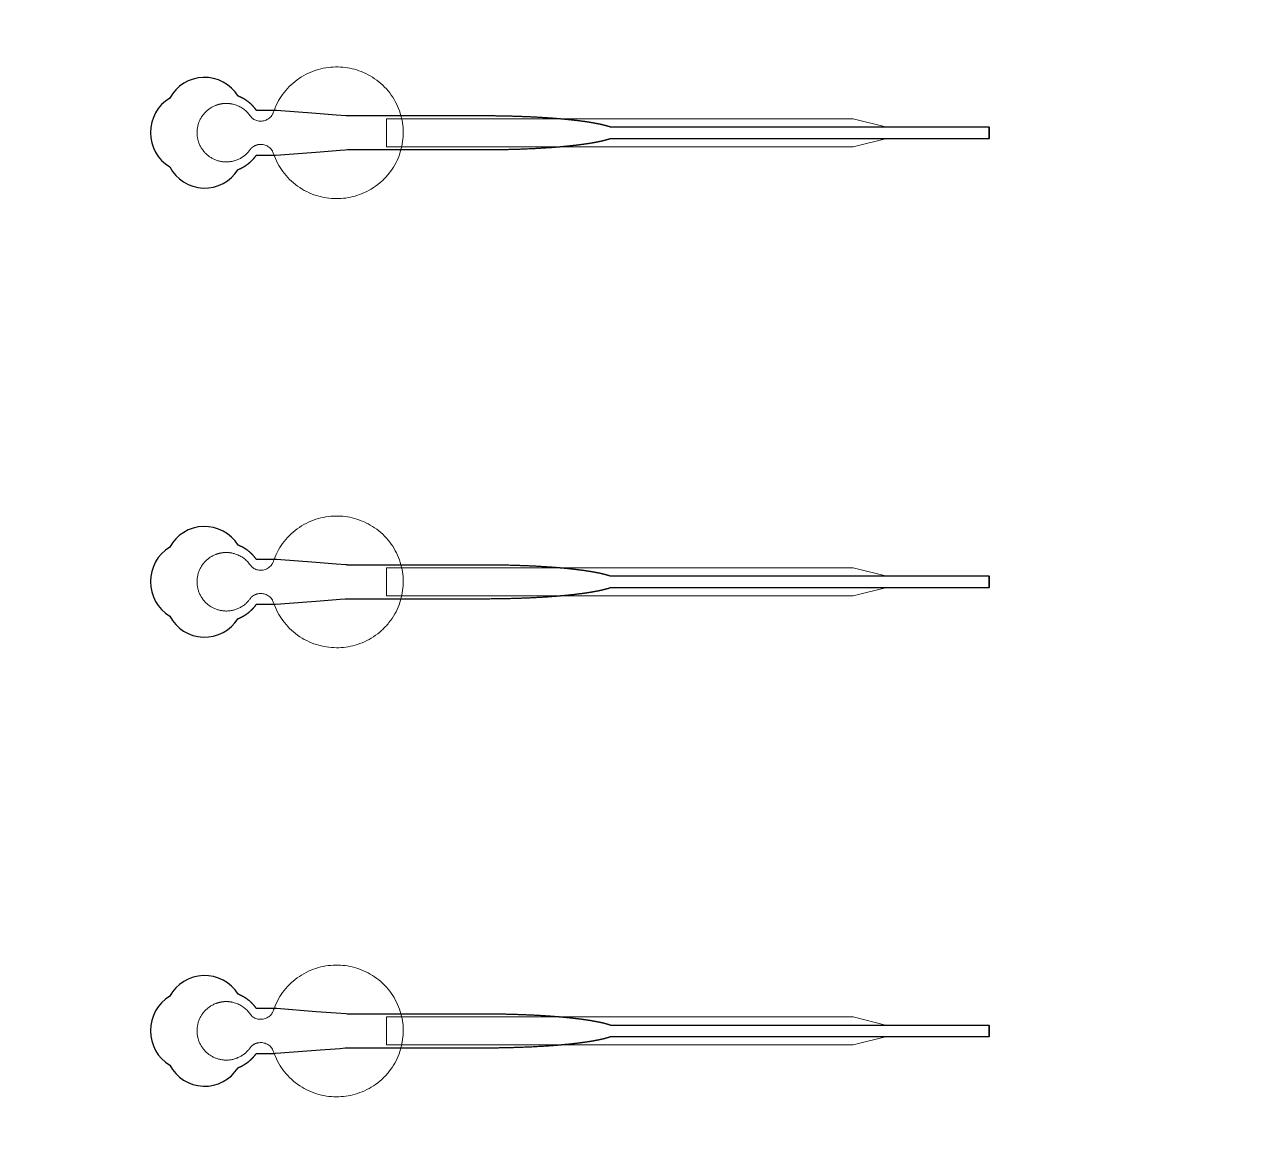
# Model space of a CAD drawing. Header units: inches. Extents: x -52997 to 52003, y -52254 to 52746.
# Drawn here: x -27363 to -21881, y 3389 to 8292 of the extents above; entities that cross this region are included whole.
import ezdxf

# ---------------------------------------------------------------- set-up
doc = ezdxf.new("R2010")
doc.units = ezdxf.units.IN
doc.header["$MEASUREMENT"] = 0
doc.layers.add('1', color=1, linetype='Continuous')
doc.layers.add('2', color=140, linetype='Continuous', lineweight=0)
doc.layers.add('3', color=90, linetype='Continuous', lineweight=0)

msp = doc.modelspace()

# ---------------------------------------------------------------- linework, layer by layer
at = {"layer": '1'}
for points in [[(-16283.4, -47485.7), (0, -47485.7), (16283.4, -47485.7, 5.999107)], [(-16250, -47285.7), (0, -47285.7), (16250, -47285.7, 5.986812)], [(-13685.8, -45485.7), (0, -45485.7), (13685.8, -45485.7, 6.794322)], [(-26412, 7646.4), (-26411.7, 7646.6), (-26410.8, 7646.9), (-26410, 7647.2), (-26409.1, 7647.6), (-26408.3, 7647.9), (-26407.5, 7648.2), (-26406.6, 7648.6), (-26405.8, 7649), (-26404.9, 7649.3), (-26404, 7649.7), (-26403.2, 7650.1), (-26402.3, 7650.5), (-26401.5, 7650.9), (-26400.6, 7651.3), (-26399.8, 7651.7), (-26398.9, 7652.1), (-26398.1, 7652.5), (-26397.2, 7652.9), (-26396.3, 7653.4), (-26395.5, 7653.8), (-26394.6, 7654.2), (-26393.8, 7654.7), (-26392.9, 7655.1), (-26392, 7655.6), (-26391.2, 7656.1), (-26390.3, 7656.5), (-26389.5, 7657), (-26388.6, 7657.5), (-26387.8, 7658), (-26386.9, 7658.5), (-26386.1, 7659), (-26385.2, 7659.5), (-26384.4, 7660), (-26383.5, 7660.5), (-26382.7, 7661), (-26381.8, 7661.6), (-26381, 7662.1), (-26380.1, 7662.7), (-26379.3, 7663.2), (-26378.4, 7663.8), (-26377.6, 7664.3), (-26376.8, 7664.9), (-26375.9, 7665.4), (-26375.1, 7666), (-26374.3, 7666.6), (-26373.4, 7667.2), (-26372.6, 7667.8), (-26371.8, 7668.4), (-26371, 7669), (-26370.1, 7669.6), (-26369.3, 7670.2), (-26368.5, 7670.8), (-26367.7, 7671.4), (-26366.9, 7672), (-26366.1, 7672.7), (-26365.3, 7673.3), (-26364.5, 7673.9), (-26363.7, 7674.6), (-26362.9, 7675.2), (-26362.1, 7675.9), (-26361.3, 7676.5), (-26360.5, 7677.2), (-26359.8, 7677.8), (-26359, 7678.5), (-26358.2, 7679.2), (-26357.5, 7679.9), (-26356.7, 7680.5), (-26355.9, 7681.2), (-26355.2, 7681.9), (-26354.4, 7682.6), (-26353.7, 7683.3), (-26353, 7684), (-26352.2, 7684.7), (-26351.5, 7685.4), (-26350.8, 7686.1), (-26350, 7686.8), (-26349.3, 7687.5), (-26348.6, 7688.3), (-26347.9, 7689), (-26347.2, 7689.7), (-26346.5, 7690.4), (-26345.8, 7691.2), (-26345.2, 7691.9), (-26344.5, 7692.6), (-26343.8, 7693.4), (-26343.1, 7694.1), (-26342.5, 7694.8), (-26341.8, 7695.6), (-26341.2, 7696.3), (-26340.5, 7697.1), (-26339.9, 7697.8), (-26339.2, 7698.6), (-26338.6, 7699.3), (-26338, 7700.1), (-26337.4, 7700.9), (-26336.8, 7701.6), (-26336.2, 7702.4), (-26335.6, 7703.1), (-26335, 7703.9), (-26334.4, 7704.7), (-26333.8, 7705.4), (-26333.2, 7706.2), (-26332.7, 7707), (-26332.1, 7707.7), (-26331.6, 7708.5), (-26331, 7709.3), (-26330.5, 7710), (-26286.9, 7710), (-26265.1, 7710), (-26254.2, 7710), (-26251.5, 7710), (-26250.1, 7710), (-26250.1, 7710), (-26250.1, 7710), (-26250.1, 7710), (-26250, 7710), (-26250, 7710.1), (-26249.9, 7710.1), (-26249.6, 7710.1), (-26248.9, 7710.1), (-26247.5, 7710.2), (-26244.8, 7710.5), (-26222.7, 7712.1), (-26046, 7725.7), (-25957.7, 7732.5), (-25935.6, 7734.2), (-25924.6, 7735), (-25924.2, 7735), (-25924.2, 7735), (-25924.1, 7735), (-25924.1, 7735), (-25924, 7735), (-25923.6, 7735), (-25663.1, 7735), (-25656.8, 7735), (-25644.3, 7735), (-25543.8, 7735), (-25342.7, 7735), (-25330.2, 7735), (-25323.9, 7735), (-25320.7, 7735), (-25319.2, 7735), (-25318.8, 7735), (-25318.6, 7735), (-25318.5, 7735), (-25318.4, 7735), (-25318.4, 7735), (-25318.4, 7735), (-25317.8, 7735), (-25313.2, 7735.1), (-25308.6, 7735.1), (-25304, 7735.1), (-25299.4, 7735.1), (-25294.7, 7735.1), (-25290.1, 7735.1), (-25285.4, 7735.2), (-25280.7, 7735.2), (-25276, 7735.2), (-25271.3, 7735.3), (-25266.6, 7735.3), (-25261.9, 7735.4), (-25257.2, 7735.4), (-25252.4, 7735.5), (-25247.7, 7735.6), (-25242.9, 7735.6), (-25238.1, 7735.7), (-25233.4, 7735.8), (-25228.6, 7735.9), (-25223.8, 7736), (-25219, 7736.1), (-25214.2, 7736.2), (-25209.4, 7736.3), (-25204.6, 7736.4), (-25199.8, 7736.5), (-25194.9, 7736.7), (-25190.1, 7736.8), (-25185.3, 7736.9), (-25180.5, 7737.1), (-25175.6, 7737.2), (-25170.8, 7737.4), (-25166, 7737.5), (-25161.1, 7737.7), (-25156.3, 7737.8), (-25151.5, 7738), (-25146.6, 7738.2), (-25141.8, 7738.4), (-25137, 7738.6), (-25132.2, 7738.8), (-25127.3, 7739), (-25122.5, 7739.2), (-25117.7, 7739.4), (-25112.9, 7739.6), (-25108.1, 7739.8), (-25103.3, 7740), (-25098.5, 7740.3), (-25093.8, 7740.5), (-25089, 7740.7), (-25084.2, 7741), (-25079.5, 7741.3), (-25074.7, 7741.5), (-25070, 7741.8), (-25065.3, 7742), (-25060.6, 7742.3), (-25055.9, 7742.6), (-25051.2, 7742.9), (-25046.5, 7743.2), (-25041.9, 7743.5), (-25037.3, 7743.8), (-25032.6, 7744.1), (-25028, 7744.4), (-25023.4, 7744.7), (-25018.9, 7745.1), (-25016.6, 7745.2), (-25014.3, 7745.4), (-25012, 7745.6), (-25009.8, 7745.7), (-25007.5, 7745.9), (-25005.3, 7746.1), (-25003, 7746.2), (-25000.8, 7746.4), (-24998.5, 7746.6), (-24996.3, 7746.8), (-24994, 7747), (-24991.8, 7747.1), (-24989.6, 7747.3), (-24987.4, 7747.5), (-24985.2, 7747.7), (-24983, 7747.9), (-24980.8, 7748.1), (-24978.6, 7748.2), (-24976.4, 7748.4), (-24974.2, 7748.6), (-24972, 7748.8), (-24969.9, 7749), (-24967.7, 7749.2), (-24965.6, 7749.4), (-24963.4, 7749.6), (-24961.3, 7749.8), (-24959.1, 7750), (-24957, 7750.2), (-24954.9, 7750.4), (-24952.7, 7750.6), (-24950.6, 7750.8), (-24948.5, 7751), (-24946.4, 7751.2), (-24944.3, 7751.4), (-24942.3, 7751.6), (-24940.2, 7751.8), (-24938.1, 7752), (-24936, 7752.3), (-24934, 7752.5), (-24931.9, 7752.7), (-24929.9, 7752.9), (-24927.9, 7753.1), (-24925.8, 7753.3), (-24923.8, 7753.6), (-24921.8, 7753.8), (-24919.8, 7754), (-24917.8, 7754.2), (-24915.8, 7754.4), (-24913.8, 7754.7), (-24911.9, 7754.9), (-24909.9, 7755.1), (-24907.9, 7755.3), (-24906, 7755.6), (-24904.1, 7755.8), (-24902.1, 7756), (-24900.2, 7756.3), (-24898.3, 7756.5), (-24896.4, 7756.7), (-24894.5, 7757), (-24892.6, 7757.2), (-24890.7, 7757.5), (-24888.8, 7757.7), (-24887, 7757.9), (-24885.1, 7758.2), (-24883.3, 7758.4), (-24881.4, 7758.7), (-24879.6, 7758.9), (-24877.8, 7759.1), (-24876, 7759.4), (-24874.1, 7759.6), (-24872.4, 7759.9), (-24870.6, 7760.1), (-24868.8, 7760.4), (-24867, 7760.6), (-24865.3, 7760.9), (-24863.5, 7761.1), (-24861.8, 7761.4), (-24860.1, 7761.7), (-24858.3, 7761.9), (-24856.6, 7762.2), (-24854.9, 7762.4), (-24853.2, 7762.7), (-24851.5, 7762.9), (-24849.9, 7763.2), (-24848.2, 7763.5), (-24846.6, 7763.7), (-24844.9, 7764), (-24843.3, 7764.2), (-24841.7, 7764.5), (-24840, 7764.8), (-24838.4, 7765), (-24836.8, 7765.3), (-24835.3, 7765.6), (-24833.7, 7765.8), (-24832.1, 7766.1), (-24830.6, 7766.4), (-24829, 7766.7), (-24827.5, 7766.9), (-24826, 7767.2), (-24824.5, 7767.5), (-24823, 7767.7), (-24821.5, 7768), (-24820, 7768.3), (-24818.5, 7768.6), (-24817.1, 7768.8), (-24815.6, 7769.1), (-24814.2, 7769.4), (-24812.7, 7769.7), (-24811.3, 7770), (-24809.9, 7770.2), (-24808.5, 7770.5), (-24807.1, 7770.8), (-24805.8, 7771.1), (-24804.4, 7771.4), (-24803, 7771.6), (-24801.7, 7771.9), (-24800.4, 7772.2), (-24799, 7772.5), (-24797.7, 7772.8), (-24796.4, 7773.1), (-24795.1, 7773.4), (-24793.8, 7773.6), (-24792.6, 7773.9), (-24791.3, 7774.2), (-24790.1, 7774.5), (-24788.8, 7774.8), (-24787.6, 7775.1), (-24786.4, 7775.4), (-24785.2, 7775.7), (-24784, 7776), (-24782.8, 7776.2), (-24781.7, 7776.5), (-24780.5, 7776.8), (-24779.3, 7777.1), (-24778.2, 7777.4), (-24777.1, 7777.7), (-24776, 7778), (-24774.9, 7778.3), (-24773.8, 7778.6), (-24772.7, 7778.9), (-24771.6, 7779.2), (-24770.5, 7779.5), (-24769.5, 7779.8), (-24768.5, 7780.1), (-24767.4, 7780.4), (-24766.4, 7780.7), (-24765.4, 7781), (-24764.4, 7781.2), (-24763.4, 7781.5), (-24762.5, 7781.8), (-24761.5, 7782.1), (-24760.6, 7782.4), (-24759.6, 7782.7), (-24758.7, 7783), (-24757.8, 7783.3), (-24756.9, 7783.6), (-24756, 7783.9), (-24755.1, 7784.2), (-24754.2, 7784.5), (-24752.8, 7785), (-23067.2, 7784.8), (-23067.2, 7835), (-24752.7, 7835), (-24753, 7835.1), (-24753.9, 7835.4), (-24754.7, 7835.8), (-24755.6, 7836.1), (-24756.5, 7836.4), (-24757.4, 7836.7), (-24758.3, 7837), (-24759.3, 7837.3), (-24760.2, 7837.6), (-24761.1, 7837.8), (-24762.1, 7838.1), (-24763.1, 7838.4), (-24764.1, 7838.7), (-24765.1, 7839), (-24766.1, 7839.3), (-24767.1, 7839.6), (-24768.1, 7839.9), (-24769.1, 7840.2), (-24770.2, 7840.5), (-24771.3, 7840.8), (-24772.3, 7841.1), (-24773.4, 7841.4), (-24774.5, 7841.7), (-24775.6, 7842), (-24776.7, 7842.3), (-24777.8, 7842.6), (-24779, 7842.9), (-24780.1, 7843.2), (-24781.3, 7843.5), (-24782.5, 7843.8), (-24783.6, 7844.1), (-24784.8, 7844.4), (-24786, 7844.6), (-24787.3, 7844.9), (-24788.5, 7845.2), (-24789.7, 7845.5), (-24791, 7845.8), (-24792.2, 7846.1), (-24793.5, 7846.4), (-24794.8, 7846.7), (-24796.1, 7847), (-24797.4, 7847.2), (-24798.7, 7847.5), (-24800, 7847.8), (-24801.3, 7848.1), (-24802.7, 7848.4), (-24804, 7848.7), (-24805.4, 7848.9), (-24806.8, 7849.2), (-24808.2, 7849.5), (-24809.6, 7849.8), (-24811, 7850.1), (-24812.4, 7850.3), (-24813.8, 7850.6), (-24815.3, 7850.9), (-24816.7, 7851.2), (-24818.2, 7851.5), (-24819.6, 7851.7), (-24821.1, 7852), (-24822.6, 7852.3), (-24824.1, 7852.6), (-24825.6, 7852.8), (-24827.1, 7853.1), (-24828.7, 7853.4), (-24830.2, 7853.7), (-24831.8, 7853.9), (-24833.3, 7854.2), (-24834.9, 7854.5), (-24836.5, 7854.7), (-24838.1, 7855), (-24839.7, 7855.3), (-24841.3, 7855.5), (-24842.9, 7855.8), (-24844.6, 7856.1), (-24846.2, 7856.3), (-24847.9, 7856.6), (-24849.5, 7856.8), (-24851.2, 7857.1), (-24852.9, 7857.4), (-24854.6, 7857.6), (-24856.3, 7857.9), (-24858, 7858.1), (-24859.7, 7858.4), (-24861.4, 7858.6), (-24863.2, 7858.9), (-24864.9, 7859.2), (-24866.7, 7859.4), (-24868.4, 7859.7), (-24870.2, 7859.9), (-24872, 7860.2), (-24873.8, 7860.4), (-24875.6, 7860.7), (-24877.4, 7860.9), (-24879.2, 7861.1), (-24881, 7861.4), (-24882.9, 7861.6), (-24884.7, 7861.9), (-24886.6, 7862.1), (-24888.4, 7862.4), (-24890.3, 7862.6), (-24892.2, 7862.8), (-24894.1, 7863.1), (-24896, 7863.3), (-24897.9, 7863.5), (-24899.8, 7863.8), (-24901.7, 7864), (-24903.7, 7864.2), (-24905.6, 7864.5), (-24907.5, 7864.7), (-24909.5, 7864.9), (-24911.5, 7865.2), (-24913.4, 7865.4), (-24915.4, 7865.6), (-24917.4, 7865.8), (-24919.4, 7866.1), (-24921.4, 7866.3), (-24923.4, 7866.5), (-24925.4, 7866.7), (-24927.4, 7866.9), (-24929.5, 7867.2), (-24931.5, 7867.4), (-24933.6, 7867.6), (-24935.6, 7867.8), (-24937.7, 7868), (-24939.7, 7868.2), (-24941.8, 7868.4), (-24943.9, 7868.6), (-24946, 7868.9), (-24948.1, 7869.1), (-24950.2, 7869.3), (-24952.3, 7869.5), (-24954.4, 7869.7), (-24956.5, 7869.9), (-24958.6, 7870.1), (-24960.8, 7870.3), (-24962.9, 7870.5), (-24965.1, 7870.7), (-24967.2, 7870.9), (-24969.4, 7871.1), (-24971.5, 7871.2), (-24973.7, 7871.4), (-24975.9, 7871.6), (-24978.1, 7871.8), (-24980.2, 7872), (-24982.4, 7872.2), (-24984.6, 7872.4), (-24986.8, 7872.6), (-24989.1, 7872.7), (-24991.3, 7872.9), (-24993.5, 7873.1), (-24995.7, 7873.3), (-24997.9, 7873.5), (-25000.2, 7873.6), (-25002.4, 7873.8), (-25004.7, 7874), (-25006.9, 7874.2), (-25009.2, 7874.3), (-25011.4, 7874.5), (-25013.7, 7874.7), (-25016, 7874.8), (-25020.5, 7875.2), (-25025.1, 7875.5), (-25029.7, 7875.8), (-25034.3, 7876.1), (-25038.9, 7876.4), (-25043.5, 7876.7), (-25048.2, 7877), (-25052.8, 7877.3), (-25057.5, 7877.6), (-25062.2, 7877.9), (-25066.9, 7878.1), (-25071.6, 7878.4), (-25076.3, 7878.7), (-25081, 7878.9), (-25085.8, 7879.2), (-25090.5, 7879.4), (-25095.3, 7879.7), (-25100, 7879.9), (-25104.8, 7880.1), (-25109.6, 7880.4), (-25114.3, 7880.6), (-25119.1, 7880.8), (-25123.9, 7881), (-25128.7, 7881.2), (-25133.5, 7881.4), (-25138.3, 7881.6), (-25143.1, 7881.8), (-25147.9, 7882), (-25152.7, 7882.1), (-25157.6, 7882.3), (-25162.4, 7882.5), (-25167.2, 7882.6), (-25172, 7882.8), (-25176.8, 7882.9), (-25181.6, 7883.1), (-25186.4, 7883.2), (-25191.2, 7883.3), (-25196, 7883.5), (-25200.8, 7883.6), (-25205.6, 7883.7), (-25210.4, 7883.8), (-25215.1, 7883.9), (-25219.9, 7884), (-25224.7, 7884.1), (-25229.4, 7884.2), (-25234.2, 7884.3), (-25238.9, 7884.4), (-25243.7, 7884.5), (-25248.4, 7884.5), (-25253.1, 7884.6), (-25257.8, 7884.7), (-25262.5, 7884.7), (-25267.2, 7884.8), (-25271.9, 7884.8), (-25276.6, 7884.9), (-25281.2, 7884.9), (-25285.9, 7884.9), (-25290.5, 7885), (-25295.1, 7885), (-25299.7, 7885), (-25304.3, 7885), (-25306.6, 7885), (-25307.2, 7885), (-25307.5, 7885), (-25307.6, 7885), (-25307.8, 7885), (-25309.4, 7885), (-25315.8, 7885), (-25328.6, 7885), (-25379.5, 7885), (-25583.5, 7885), (-25634.5, 7885), (-25660, 7885), (-25666.3, 7885), (-25667.9, 7885), (-25923.7, 7885), (-25924.1, 7885), (-25924.1, 7885), (-25924.2, 7885), (-25924.2, 7885), (-25924.3, 7885), (-25924.6, 7885.1), (-25926, 7885.2), (-25931.5, 7885.6), (-25975.7, 7889), (-26064, 7895.8), (-26240.7, 7909.3), (-26246.2, 7909.8), (-26248.9, 7910), (-26249.6, 7910), (-26250, 7910), (-26250, 7910), (-26250, 7910), (-26250.1, 7910), (-26250.1, 7910), (-26250.1, 7910), (-26250.1, 7910), (-26250.5, 7910), (-26253.2, 7910), (-26258.6, 7910), (-26269.5, 7910), (-26291.3, 7910), (-26313.1, 7910), (-26324, 7910), (-26329.5, 7910), (-26330.1, 7910), (-26330.3, 7910), (-26330.4, 7910), (-26330.4, 7910), (-26330.5, 7910), (-26330.5, 7910), (-26330.5, 7910.1), (-26330.9, 7910.6), (-26331.7, 7911.8), (-26332.5, 7912.9), (-26333.3, 7914), (-26334.2, 7915.1), (-26335, 7916.2), (-26335.9, 7917.4), (-26336.7, 7918.5), (-26337.6, 7919.6), (-26338.5, 7920.7), (-26339.4, 7921.8), (-26340.4, 7922.9), (-26341.3, 7924), (-26342.3, 7925.1), (-26343.2, 7926.2), (-26344.2, 7927.3), (-26345.2, 7928.3), (-26346.2, 7929.4), (-26347.2, 7930.5), (-26348.2, 7931.6), (-26349.3, 7932.6), (-26350.3, 7933.7), (-26351.4, 7934.7), (-26352.5, 7935.8), (-26353.6, 7936.8), (-26354.7, 7937.8), (-26355.8, 7938.9), (-26356.9, 7939.9), (-26358, 7940.9), (-26359.2, 7941.9), (-26360.3, 7942.9), (-26361.5, 7943.9), (-26362.7, 7944.9), (-26363.9, 7945.8), (-26365.1, 7946.8), (-26366.3, 7947.7), (-26367.5, 7948.7), (-26368.7, 7949.6), (-26370, 7950.6), (-26371.2, 7951.5), (-26372.5, 7952.4), (-26373.7, 7953.3), (-26375, 7954.2), (-26376.3, 7955.1), (-26377.6, 7955.9), (-26378.9, 7956.8), (-26380.2, 7957.6), (-26381.5, 7958.5), (-26382.9, 7959.3), (-26384.2, 7960.1), (-26385.5, 7960.9), (-26386.9, 7961.7), (-26388.2, 7962.5), (-26389.6, 7963.2), (-26391, 7964), (-26392.3, 7964.7), (-26393.7, 7965.5), (-26395.1, 7966.2), (-26396.5, 7966.9), (-26397.9, 7967.6), (-26399.3, 7968.2), (-26400.7, 7968.9), (-26402.1, 7969.6), (-26403.6, 7970.2), (-26405, 7970.8), (-26406.4, 7971.4), (-26407.8, 7972), (-26409.3, 7972.6), (-26410.7, 7973.2), (-26411.9, 7973.6, 0.576044), (-26716.5, 7964.3, 0.560065), (-26716.5, 7657.8, 0.578435)], [(-26412, 5646.4), (-26411.7, 5646.6), (-26410.8, 5646.9), (-26410, 5647.2), (-26409.1, 5647.6), (-26408.3, 5647.9), (-26407.5, 5648.2), (-26406.6, 5648.6), (-26405.8, 5649), (-26404.9, 5649.3), (-26404, 5649.7), (-26403.2, 5650.1), (-26402.3, 5650.5), (-26401.5, 5650.9), (-26400.6, 5651.3), (-26399.8, 5651.7), (-26398.9, 5652.1), (-26398.1, 5652.5), (-26397.2, 5652.9), (-26396.3, 5653.4), (-26395.5, 5653.8), (-26394.6, 5654.2), (-26393.8, 5654.7), (-26392.9, 5655.1), (-26392, 5655.6), (-26391.2, 5656.1), (-26390.3, 5656.5), (-26389.5, 5657), (-26388.6, 5657.5), (-26387.8, 5658), (-26386.9, 5658.5), (-26386.1, 5659), (-26385.2, 5659.5), (-26384.4, 5660), (-26383.5, 5660.5), (-26382.7, 5661), (-26381.8, 5661.6), (-26381, 5662.1), (-26380.1, 5662.7), (-26379.3, 5663.2), (-26378.4, 5663.8), (-26377.6, 5664.3), (-26376.8, 5664.9), (-26375.9, 5665.4), (-26375.1, 5666), (-26374.3, 5666.6), (-26373.4, 5667.2), (-26372.6, 5667.8), (-26371.8, 5668.4), (-26371, 5669), (-26370.1, 5669.6), (-26369.3, 5670.2), (-26368.5, 5670.8), (-26367.7, 5671.4), (-26366.9, 5672), (-26366.1, 5672.7), (-26365.3, 5673.3), (-26364.5, 5673.9), (-26363.7, 5674.6), (-26362.9, 5675.2), (-26362.1, 5675.9), (-26361.3, 5676.5), (-26360.5, 5677.2), (-26359.8, 5677.8), (-26359, 5678.5), (-26358.2, 5679.2), (-26357.5, 5679.9), (-26356.7, 5680.5), (-26355.9, 5681.2), (-26355.2, 5681.9), (-26354.4, 5682.6), (-26353.7, 5683.3), (-26353, 5684), (-26352.2, 5684.7), (-26351.5, 5685.4), (-26350.8, 5686.1), (-26350, 5686.8), (-26349.3, 5687.5), (-26348.6, 5688.3), (-26347.9, 5689), (-26347.2, 5689.7), (-26346.5, 5690.4), (-26345.8, 5691.2), (-26345.2, 5691.9), (-26344.5, 5692.6), (-26343.8, 5693.4), (-26343.1, 5694.1), (-26342.5, 5694.8), (-26341.8, 5695.6), (-26341.2, 5696.3), (-26340.5, 5697.1), (-26339.9, 5697.8), (-26339.2, 5698.6), (-26338.6, 5699.3), (-26338, 5700.1), (-26337.4, 5700.9), (-26336.8, 5701.6), (-26336.2, 5702.4), (-26335.6, 5703.1), (-26335, 5703.9), (-26334.4, 5704.7), (-26333.8, 5705.4), (-26333.2, 5706.2), (-26332.7, 5707), (-26332.1, 5707.7), (-26331.6, 5708.5), (-26331, 5709.3), (-26330.5, 5710), (-26286.9, 5710), (-26265.1, 5710), (-26254.2, 5710), (-26251.5, 5710), (-26250.1, 5710), (-26250.1, 5710), (-26250.1, 5710), (-26250.1, 5710), (-26250, 5710), (-26250, 5710.1), (-26249.9, 5710.1), (-26249.6, 5710.1), (-26248.9, 5710.1), (-26247.5, 5710.2), (-26244.8, 5710.5), (-26222.7, 5712.1), (-26046, 5725.7), (-25957.7, 5732.5), (-25935.6, 5734.2), (-25924.6, 5735), (-25924.2, 5735), (-25924.2, 5735), (-25924.1, 5735), (-25924.1, 5735), (-25924, 5735), (-25923.6, 5735), (-25663.1, 5735), (-25656.8, 5735), (-25644.3, 5735), (-25543.8, 5735), (-25342.7, 5735), (-25330.2, 5735), (-25323.9, 5735), (-25320.7, 5735), (-25319.2, 5735), (-25318.8, 5735), (-25318.6, 5735), (-25318.5, 5735), (-25318.4, 5735), (-25318.4, 5735), (-25318.4, 5735), (-25317.8, 5735), (-25313.2, 5735.1), (-25308.6, 5735.1), (-25304, 5735.1), (-25299.4, 5735.1), (-25294.7, 5735.1), (-25290.1, 5735.1), (-25285.4, 5735.2), (-25280.7, 5735.2), (-25276, 5735.2), (-25271.3, 5735.3), (-25266.6, 5735.3), (-25261.9, 5735.4), (-25257.2, 5735.4), (-25252.4, 5735.5), (-25247.7, 5735.6), (-25242.9, 5735.6), (-25238.1, 5735.7), (-25233.4, 5735.8), (-25228.6, 5735.9), (-25223.8, 5736), (-25219, 5736.1), (-25214.2, 5736.2), (-25209.4, 5736.3), (-25204.6, 5736.4), (-25199.8, 5736.5), (-25194.9, 5736.7), (-25190.1, 5736.8), (-25185.3, 5736.9), (-25180.5, 5737.1), (-25175.6, 5737.2), (-25170.8, 5737.4), (-25166, 5737.5), (-25161.1, 5737.7), (-25156.3, 5737.8), (-25151.5, 5738), (-25146.6, 5738.2), (-25141.8, 5738.4), (-25137, 5738.6), (-25132.2, 5738.8), (-25127.3, 5739), (-25122.5, 5739.2), (-25117.7, 5739.4), (-25112.9, 5739.6), (-25108.1, 5739.8), (-25103.3, 5740), (-25098.5, 5740.3), (-25093.8, 5740.5), (-25089, 5740.7), (-25084.2, 5741), (-25079.5, 5741.3), (-25074.7, 5741.5), (-25070, 5741.8), (-25065.3, 5742), (-25060.6, 5742.3), (-25055.9, 5742.6), (-25051.2, 5742.9), (-25046.5, 5743.2), (-25041.9, 5743.5), (-25037.3, 5743.8), (-25032.6, 5744.1), (-25028, 5744.4), (-25023.4, 5744.7), (-25018.9, 5745.1), (-25016.6, 5745.2), (-25014.3, 5745.4), (-25012, 5745.6), (-25009.8, 5745.7), (-25007.5, 5745.9), (-25005.3, 5746.1), (-25003, 5746.2), (-25000.8, 5746.4), (-24998.5, 5746.6), (-24996.3, 5746.8), (-24994, 5747), (-24991.8, 5747.1), (-24989.6, 5747.3), (-24987.4, 5747.5), (-24985.2, 5747.7), (-24983, 5747.9), (-24980.8, 5748.1), (-24978.6, 5748.2), (-24976.4, 5748.4), (-24974.2, 5748.6), (-24972, 5748.8), (-24969.9, 5749), (-24967.7, 5749.2), (-24965.6, 5749.4), (-24963.4, 5749.6), (-24961.3, 5749.8), (-24959.1, 5750), (-24957, 5750.2), (-24954.9, 5750.4), (-24952.7, 5750.6), (-24950.6, 5750.8), (-24948.5, 5751), (-24946.4, 5751.2), (-24944.3, 5751.4), (-24942.3, 5751.6), (-24940.2, 5751.8), (-24938.1, 5752), (-24936, 5752.3), (-24934, 5752.5), (-24931.9, 5752.7), (-24929.9, 5752.9), (-24927.9, 5753.1), (-24925.8, 5753.3), (-24923.8, 5753.6), (-24921.8, 5753.8), (-24919.8, 5754), (-24917.8, 5754.2), (-24915.8, 5754.4), (-24913.8, 5754.7), (-24911.9, 5754.9), (-24909.9, 5755.1), (-24907.9, 5755.3), (-24906, 5755.6), (-24904.1, 5755.8), (-24902.1, 5756), (-24900.2, 5756.3), (-24898.3, 5756.5), (-24896.4, 5756.7), (-24894.5, 5757), (-24892.6, 5757.2), (-24890.7, 5757.5), (-24888.8, 5757.7), (-24887, 5757.9), (-24885.1, 5758.2), (-24883.3, 5758.4), (-24881.4, 5758.7), (-24879.6, 5758.9), (-24877.8, 5759.1), (-24876, 5759.4), (-24874.1, 5759.6), (-24872.4, 5759.9), (-24870.6, 5760.1), (-24868.8, 5760.4), (-24867, 5760.6), (-24865.3, 5760.9), (-24863.5, 5761.1), (-24861.8, 5761.4), (-24860.1, 5761.7), (-24858.3, 5761.9), (-24856.6, 5762.2), (-24854.9, 5762.4), (-24853.2, 5762.7), (-24851.5, 5762.9), (-24849.9, 5763.2), (-24848.2, 5763.5), (-24846.6, 5763.7), (-24844.9, 5764), (-24843.3, 5764.2), (-24841.7, 5764.5), (-24840, 5764.8), (-24838.4, 5765), (-24836.8, 5765.3), (-24835.3, 5765.6), (-24833.7, 5765.8), (-24832.1, 5766.1), (-24830.6, 5766.4), (-24829, 5766.7), (-24827.5, 5766.9), (-24826, 5767.2), (-24824.5, 5767.5), (-24823, 5767.7), (-24821.5, 5768), (-24820, 5768.3), (-24818.5, 5768.6), (-24817.1, 5768.8), (-24815.6, 5769.1), (-24814.2, 5769.4), (-24812.7, 5769.7), (-24811.3, 5770), (-24809.9, 5770.2), (-24808.5, 5770.5), (-24807.1, 5770.8), (-24805.8, 5771.1), (-24804.4, 5771.4), (-24803, 5771.6), (-24801.7, 5771.9), (-24800.4, 5772.2), (-24799, 5772.5), (-24797.7, 5772.8), (-24796.4, 5773.1), (-24795.1, 5773.4), (-24793.8, 5773.6), (-24792.6, 5773.9), (-24791.3, 5774.2), (-24790.1, 5774.5), (-24788.8, 5774.8), (-24787.6, 5775.1), (-24786.4, 5775.4), (-24785.2, 5775.7), (-24784, 5776), (-24782.8, 5776.2), (-24781.7, 5776.5), (-24780.5, 5776.8), (-24779.3, 5777.1), (-24778.2, 5777.4), (-24777.1, 5777.7), (-24776, 5778), (-24774.9, 5778.3), (-24773.8, 5778.6), (-24772.7, 5778.9), (-24771.6, 5779.2), (-24770.5, 5779.5), (-24769.5, 5779.8), (-24768.5, 5780.1), (-24767.4, 5780.4), (-24766.4, 5780.7), (-24765.4, 5781), (-24764.4, 5781.2), (-24763.4, 5781.5), (-24762.5, 5781.8), (-24761.5, 5782.1), (-24760.6, 5782.4), (-24759.6, 5782.7), (-24758.7, 5783), (-24757.8, 5783.3), (-24756.9, 5783.6), (-24756, 5783.9), (-24755.1, 5784.2), (-24754.2, 5784.5), (-24752.8, 5785), (-23067.2, 5784.8), (-23067.2, 5835), (-24752.7, 5835), (-24753, 5835.1), (-24753.9, 5835.4), (-24754.7, 5835.8), (-24755.6, 5836.1), (-24756.5, 5836.4), (-24757.4, 5836.7), (-24758.3, 5837), (-24759.3, 5837.3), (-24760.2, 5837.6), (-24761.1, 5837.8), (-24762.1, 5838.1), (-24763.1, 5838.4), (-24764.1, 5838.7), (-24765.1, 5839), (-24766.1, 5839.3), (-24767.1, 5839.6), (-24768.1, 5839.9), (-24769.1, 5840.2), (-24770.2, 5840.5), (-24771.3, 5840.8), (-24772.3, 5841.1), (-24773.4, 5841.4), (-24774.5, 5841.7), (-24775.6, 5842), (-24776.7, 5842.3), (-24777.8, 5842.6), (-24779, 5842.9), (-24780.1, 5843.2), (-24781.3, 5843.5), (-24782.5, 5843.8), (-24783.6, 5844.1), (-24784.8, 5844.4), (-24786, 5844.6), (-24787.3, 5844.9), (-24788.5, 5845.2), (-24789.7, 5845.5), (-24791, 5845.8), (-24792.2, 5846.1), (-24793.5, 5846.4), (-24794.8, 5846.7), (-24796.1, 5847), (-24797.4, 5847.2), (-24798.7, 5847.5), (-24800, 5847.8), (-24801.3, 5848.1), (-24802.7, 5848.4), (-24804, 5848.7), (-24805.4, 5848.9), (-24806.8, 5849.2), (-24808.2, 5849.5), (-24809.6, 5849.8), (-24811, 5850.1), (-24812.4, 5850.3), (-24813.8, 5850.6), (-24815.3, 5850.9), (-24816.7, 5851.2), (-24818.2, 5851.5), (-24819.6, 5851.7), (-24821.1, 5852), (-24822.6, 5852.3), (-24824.1, 5852.6), (-24825.6, 5852.8), (-24827.1, 5853.1), (-24828.7, 5853.4), (-24830.2, 5853.7), (-24831.8, 5853.9), (-24833.3, 5854.2), (-24834.9, 5854.5), (-24836.5, 5854.7), (-24838.1, 5855), (-24839.7, 5855.3), (-24841.3, 5855.5), (-24842.9, 5855.8), (-24844.6, 5856.1), (-24846.2, 5856.3), (-24847.9, 5856.6), (-24849.5, 5856.8), (-24851.2, 5857.1), (-24852.9, 5857.4), (-24854.6, 5857.6), (-24856.3, 5857.9), (-24858, 5858.1), (-24859.7, 5858.4), (-24861.4, 5858.6), (-24863.2, 5858.9), (-24864.9, 5859.2), (-24866.7, 5859.4), (-24868.4, 5859.7), (-24870.2, 5859.9), (-24872, 5860.2), (-24873.8, 5860.4), (-24875.6, 5860.7), (-24877.4, 5860.9), (-24879.2, 5861.1), (-24881, 5861.4), (-24882.9, 5861.6), (-24884.7, 5861.9), (-24886.6, 5862.1), (-24888.4, 5862.4), (-24890.3, 5862.6), (-24892.2, 5862.8), (-24894.1, 5863.1), (-24896, 5863.3), (-24897.9, 5863.5), (-24899.8, 5863.8), (-24901.7, 5864), (-24903.7, 5864.2), (-24905.6, 5864.5), (-24907.5, 5864.7), (-24909.5, 5864.9), (-24911.5, 5865.2), (-24913.4, 5865.4), (-24915.4, 5865.6), (-24917.4, 5865.8), (-24919.4, 5866.1), (-24921.4, 5866.3), (-24923.4, 5866.5), (-24925.4, 5866.7), (-24927.4, 5866.9), (-24929.5, 5867.2), (-24931.5, 5867.4), (-24933.6, 5867.6), (-24935.6, 5867.8), (-24937.7, 5868), (-24939.7, 5868.2), (-24941.8, 5868.4), (-24943.9, 5868.6), (-24946, 5868.9), (-24948.1, 5869.1), (-24950.2, 5869.3), (-24952.3, 5869.5), (-24954.4, 5869.7), (-24956.5, 5869.9), (-24958.6, 5870.1), (-24960.8, 5870.3), (-24962.9, 5870.5), (-24965.1, 5870.7), (-24967.2, 5870.9), (-24969.4, 5871.1), (-24971.5, 5871.2), (-24973.7, 5871.4), (-24975.9, 5871.6), (-24978.1, 5871.8), (-24980.2, 5872), (-24982.4, 5872.2), (-24984.6, 5872.4), (-24986.8, 5872.6), (-24989.1, 5872.7), (-24991.3, 5872.9), (-24993.5, 5873.1), (-24995.7, 5873.3), (-24997.9, 5873.5), (-25000.2, 5873.6), (-25002.4, 5873.8), (-25004.7, 5874), (-25006.9, 5874.2), (-25009.2, 5874.3), (-25011.4, 5874.5), (-25013.7, 5874.7), (-25016, 5874.8), (-25020.5, 5875.2), (-25025.1, 5875.5), (-25029.7, 5875.8), (-25034.3, 5876.1), (-25038.9, 5876.4), (-25043.5, 5876.7), (-25048.2, 5877), (-25052.8, 5877.3), (-25057.5, 5877.6), (-25062.2, 5877.9), (-25066.9, 5878.1), (-25071.6, 5878.4), (-25076.3, 5878.7), (-25081, 5878.9), (-25085.8, 5879.2), (-25090.5, 5879.4), (-25095.3, 5879.7), (-25100, 5879.9), (-25104.8, 5880.1), (-25109.6, 5880.4), (-25114.3, 5880.6), (-25119.1, 5880.8), (-25123.9, 5881), (-25128.7, 5881.2), (-25133.5, 5881.4), (-25138.3, 5881.6), (-25143.1, 5881.8), (-25147.9, 5882), (-25152.7, 5882.1), (-25157.6, 5882.3), (-25162.4, 5882.5), (-25167.2, 5882.6), (-25172, 5882.8), (-25176.8, 5882.9), (-25181.6, 5883.1), (-25186.4, 5883.2), (-25191.2, 5883.3), (-25196, 5883.5), (-25200.8, 5883.6), (-25205.6, 5883.7), (-25210.4, 5883.8), (-25215.1, 5883.9), (-25219.9, 5884), (-25224.7, 5884.1), (-25229.4, 5884.2), (-25234.2, 5884.3), (-25238.9, 5884.4), (-25243.7, 5884.5), (-25248.4, 5884.5), (-25253.1, 5884.6), (-25257.8, 5884.7), (-25262.5, 5884.7), (-25267.2, 5884.8), (-25271.9, 5884.8), (-25276.6, 5884.9), (-25281.2, 5884.9), (-25285.9, 5884.9), (-25290.5, 5885), (-25295.1, 5885), (-25299.7, 5885), (-25304.3, 5885), (-25306.6, 5885), (-25307.2, 5885), (-25307.5, 5885), (-25307.6, 5885), (-25307.8, 5885), (-25309.4, 5885), (-25315.8, 5885), (-25328.6, 5885), (-25379.5, 5885), (-25583.5, 5885), (-25634.5, 5885), (-25660, 5885), (-25666.3, 5885), (-25667.9, 5885), (-25923.7, 5885), (-25924.1, 5885), (-25924.1, 5885), (-25924.2, 5885), (-25924.2, 5885), (-25924.3, 5885), (-25924.6, 5885.1), (-25926, 5885.2), (-25931.5, 5885.6), (-25975.7, 5889), (-26064, 5895.8), (-26240.7, 5909.3), (-26246.2, 5909.8), (-26248.9, 5910), (-26249.6, 5910), (-26250, 5910), (-26250, 5910), (-26250, 5910), (-26250.1, 5910), (-26250.1, 5910), (-26250.1, 5910), (-26250.1, 5910), (-26250.5, 5910), (-26253.2, 5910), (-26258.6, 5910), (-26269.5, 5910), (-26291.3, 5910), (-26313.1, 5910), (-26324, 5910), (-26329.5, 5910), (-26330.1, 5910), (-26330.3, 5910), (-26330.4, 5910), (-26330.4, 5910), (-26330.5, 5910), (-26330.5, 5910), (-26330.5, 5910.1), (-26330.9, 5910.6), (-26331.7, 5911.8), (-26332.5, 5912.9), (-26333.3, 5914), (-26334.2, 5915.1), (-26335, 5916.2), (-26335.9, 5917.4), (-26336.7, 5918.5), (-26337.6, 5919.6), (-26338.5, 5920.7), (-26339.4, 5921.8), (-26340.4, 5922.9), (-26341.3, 5924), (-26342.3, 5925.1), (-26343.2, 5926.2), (-26344.2, 5927.3), (-26345.2, 5928.3), (-26346.2, 5929.4), (-26347.2, 5930.5), (-26348.2, 5931.6), (-26349.3, 5932.6), (-26350.3, 5933.7), (-26351.4, 5934.7), (-26352.5, 5935.8), (-26353.6, 5936.8), (-26354.7, 5937.8), (-26355.8, 5938.9), (-26356.9, 5939.9), (-26358, 5940.9), (-26359.2, 5941.9), (-26360.3, 5942.9), (-26361.5, 5943.9), (-26362.7, 5944.9), (-26363.9, 5945.8), (-26365.1, 5946.8), (-26366.3, 5947.7), (-26367.5, 5948.7), (-26368.7, 5949.6), (-26370, 5950.6), (-26371.2, 5951.5), (-26372.5, 5952.4), (-26373.7, 5953.3), (-26375, 5954.2), (-26376.3, 5955.1), (-26377.6, 5955.9), (-26378.9, 5956.8), (-26380.2, 5957.6), (-26381.5, 5958.5), (-26382.9, 5959.3), (-26384.2, 5960.1), (-26385.5, 5960.9), (-26386.9, 5961.7), (-26388.2, 5962.5), (-26389.6, 5963.2), (-26391, 5964), (-26392.3, 5964.7), (-26393.7, 5965.5), (-26395.1, 5966.2), (-26396.5, 5966.9), (-26397.9, 5967.6), (-26399.3, 5968.2), (-26400.7, 5968.9), (-26402.1, 5969.6), (-26403.6, 5970.2), (-26405, 5970.8), (-26406.4, 5971.4), (-26407.8, 5972), (-26409.3, 5972.6), (-26410.7, 5973.2), (-26411.9, 5973.6, 0.576044), (-26716.5, 5964.3, 0.560065), (-26716.5, 5657.8, 0.578435)], [(-26412, 3646.4), (-26411.7, 3646.6), (-26410.8, 3646.9), (-26410, 3647.2), (-26409.1, 3647.6), (-26408.3, 3647.9), (-26407.5, 3648.2), (-26406.6, 3648.6), (-26405.8, 3649), (-26404.9, 3649.3), (-26404, 3649.7), (-26403.2, 3650.1), (-26402.3, 3650.5), (-26401.5, 3650.9), (-26400.6, 3651.3), (-26399.8, 3651.7), (-26398.9, 3652.1), (-26398.1, 3652.5), (-26397.2, 3652.9), (-26396.3, 3653.4), (-26395.5, 3653.8), (-26394.6, 3654.2), (-26393.8, 3654.7), (-26392.9, 3655.1), (-26392, 3655.6), (-26391.2, 3656.1), (-26390.3, 3656.5), (-26389.5, 3657), (-26388.6, 3657.5), (-26387.8, 3658), (-26386.9, 3658.5), (-26386.1, 3659), (-26385.2, 3659.5), (-26384.4, 3660), (-26383.5, 3660.5), (-26382.7, 3661), (-26381.8, 3661.6), (-26381, 3662.1), (-26380.1, 3662.7), (-26379.3, 3663.2), (-26378.4, 3663.8), (-26377.6, 3664.3), (-26376.8, 3664.9), (-26375.9, 3665.4), (-26375.1, 3666), (-26374.3, 3666.6), (-26373.4, 3667.2), (-26372.6, 3667.8), (-26371.8, 3668.4), (-26371, 3669), (-26370.1, 3669.6), (-26369.3, 3670.2), (-26368.5, 3670.8), (-26367.7, 3671.4), (-26366.9, 3672), (-26366.1, 3672.7), (-26365.3, 3673.3), (-26364.5, 3673.9), (-26363.7, 3674.6), (-26362.9, 3675.2), (-26362.1, 3675.9), (-26361.3, 3676.5), (-26360.5, 3677.2), (-26359.8, 3677.8), (-26359, 3678.5), (-26358.2, 3679.2), (-26357.5, 3679.9), (-26356.7, 3680.5), (-26355.9, 3681.2), (-26355.2, 3681.9), (-26354.4, 3682.6), (-26353.7, 3683.3), (-26353, 3684), (-26352.2, 3684.7), (-26351.5, 3685.4), (-26350.8, 3686.1), (-26350, 3686.8), (-26349.3, 3687.5), (-26348.6, 3688.3), (-26347.9, 3689), (-26347.2, 3689.7), (-26346.5, 3690.4), (-26345.8, 3691.2), (-26345.2, 3691.9), (-26344.5, 3692.6), (-26343.8, 3693.4), (-26343.1, 3694.1), (-26342.5, 3694.8), (-26341.8, 3695.6), (-26341.2, 3696.3), (-26340.5, 3697.1), (-26339.9, 3697.8), (-26339.2, 3698.6), (-26338.6, 3699.3), (-26338, 3700.1), (-26337.4, 3700.9), (-26336.8, 3701.6), (-26336.2, 3702.4), (-26335.6, 3703.1), (-26335, 3703.9), (-26334.4, 3704.7), (-26333.8, 3705.4), (-26333.2, 3706.2), (-26332.7, 3707), (-26332.1, 3707.7), (-26331.6, 3708.5), (-26331, 3709.3), (-26330.5, 3710), (-26286.9, 3710), (-26265.1, 3710), (-26254.2, 3710), (-26251.5, 3710), (-26250.1, 3710), (-26250.1, 3710), (-26250.1, 3710), (-26250.1, 3710), (-26250, 3710), (-26250, 3710.1), (-26249.9, 3710.1), (-26249.6, 3710.1), (-26248.9, 3710.1), (-26247.5, 3710.2), (-26244.8, 3710.5), (-26222.7, 3712.1), (-26046, 3725.7), (-25957.7, 3732.5), (-25935.6, 3734.2), (-25924.6, 3735), (-25924.2, 3735), (-25924.2, 3735), (-25924.1, 3735), (-25924.1, 3735), (-25924, 3735), (-25923.6, 3735), (-25663.1, 3735), (-25656.8, 3735), (-25644.3, 3735), (-25543.8, 3735), (-25342.7, 3735), (-25330.2, 3735), (-25323.9, 3735), (-25320.7, 3735), (-25319.2, 3735), (-25318.8, 3735), (-25318.6, 3735), (-25318.5, 3735), (-25318.4, 3735), (-25318.4, 3735), (-25318.4, 3735), (-25317.8, 3735), (-25313.2, 3735.1), (-25308.6, 3735.1), (-25304, 3735.1), (-25299.4, 3735.1), (-25294.7, 3735.1), (-25290.1, 3735.1), (-25285.4, 3735.2), (-25280.7, 3735.2), (-25276, 3735.2), (-25271.3, 3735.3), (-25266.6, 3735.3), (-25261.9, 3735.4), (-25257.2, 3735.4), (-25252.4, 3735.5), (-25247.7, 3735.6), (-25242.9, 3735.6), (-25238.1, 3735.7), (-25233.4, 3735.8), (-25228.6, 3735.9), (-25223.8, 3736), (-25219, 3736.1), (-25214.2, 3736.2), (-25209.4, 3736.3), (-25204.6, 3736.4), (-25199.8, 3736.5), (-25194.9, 3736.7), (-25190.1, 3736.8), (-25185.3, 3736.9), (-25180.5, 3737.1), (-25175.6, 3737.2), (-25170.8, 3737.4), (-25166, 3737.5), (-25161.1, 3737.7), (-25156.3, 3737.8), (-25151.5, 3738), (-25146.6, 3738.2), (-25141.8, 3738.4), (-25137, 3738.6), (-25132.2, 3738.8), (-25127.3, 3739), (-25122.5, 3739.2), (-25117.7, 3739.4), (-25112.9, 3739.6), (-25108.1, 3739.8), (-25103.3, 3740), (-25098.5, 3740.3), (-25093.8, 3740.5), (-25089, 3740.7), (-25084.2, 3741), (-25079.5, 3741.3), (-25074.7, 3741.5), (-25070, 3741.8), (-25065.3, 3742), (-25060.6, 3742.3), (-25055.9, 3742.6), (-25051.2, 3742.9), (-25046.5, 3743.2), (-25041.9, 3743.5), (-25037.3, 3743.8), (-25032.6, 3744.1), (-25028, 3744.4), (-25023.4, 3744.7), (-25018.9, 3745.1), (-25016.6, 3745.2), (-25014.3, 3745.4), (-25012, 3745.6), (-25009.8, 3745.7), (-25007.5, 3745.9), (-25005.3, 3746.1), (-25003, 3746.2), (-25000.8, 3746.4), (-24998.5, 3746.6), (-24996.3, 3746.8), (-24994, 3747), (-24991.8, 3747.1), (-24989.6, 3747.3), (-24987.4, 3747.5), (-24985.2, 3747.7), (-24983, 3747.9), (-24980.8, 3748.1), (-24978.6, 3748.2), (-24976.4, 3748.4), (-24974.2, 3748.6), (-24972, 3748.8), (-24969.9, 3749), (-24967.7, 3749.2), (-24965.6, 3749.4), (-24963.4, 3749.6), (-24961.3, 3749.8), (-24959.1, 3750), (-24957, 3750.2), (-24954.9, 3750.4), (-24952.7, 3750.6), (-24950.6, 3750.8), (-24948.5, 3751), (-24946.4, 3751.2), (-24944.3, 3751.4), (-24942.3, 3751.6), (-24940.2, 3751.8), (-24938.1, 3752), (-24936, 3752.3), (-24934, 3752.5), (-24931.9, 3752.7), (-24929.9, 3752.9), (-24927.9, 3753.1), (-24925.8, 3753.3), (-24923.8, 3753.6), (-24921.8, 3753.8), (-24919.8, 3754), (-24917.8, 3754.2), (-24915.8, 3754.4), (-24913.8, 3754.7), (-24911.9, 3754.9), (-24909.9, 3755.1), (-24907.9, 3755.3), (-24906, 3755.6), (-24904.1, 3755.8), (-24902.1, 3756), (-24900.2, 3756.3), (-24898.3, 3756.5), (-24896.4, 3756.7), (-24894.5, 3757), (-24892.6, 3757.2), (-24890.7, 3757.5), (-24888.8, 3757.7), (-24887, 3757.9), (-24885.1, 3758.2), (-24883.3, 3758.4), (-24881.4, 3758.7), (-24879.6, 3758.9), (-24877.8, 3759.1), (-24876, 3759.4), (-24874.1, 3759.6), (-24872.4, 3759.9), (-24870.6, 3760.1), (-24868.8, 3760.4), (-24867, 3760.6), (-24865.3, 3760.9), (-24863.5, 3761.1), (-24861.8, 3761.4), (-24860.1, 3761.7), (-24858.3, 3761.9), (-24856.6, 3762.2), (-24854.9, 3762.4), (-24853.2, 3762.7), (-24851.5, 3762.9), (-24849.9, 3763.2), (-24848.2, 3763.5), (-24846.6, 3763.7), (-24844.9, 3764), (-24843.3, 3764.2), (-24841.7, 3764.5), (-24840, 3764.8), (-24838.4, 3765), (-24836.8, 3765.3), (-24835.3, 3765.6), (-24833.7, 3765.8), (-24832.1, 3766.1), (-24830.6, 3766.4), (-24829, 3766.7), (-24827.5, 3766.9), (-24826, 3767.2), (-24824.5, 3767.5), (-24823, 3767.7), (-24821.5, 3768), (-24820, 3768.3), (-24818.5, 3768.6), (-24817.1, 3768.8), (-24815.6, 3769.1), (-24814.2, 3769.4), (-24812.7, 3769.7), (-24811.3, 3770), (-24809.9, 3770.2), (-24808.5, 3770.5), (-24807.1, 3770.8), (-24805.8, 3771.1), (-24804.4, 3771.4), (-24803, 3771.6), (-24801.7, 3771.9), (-24800.4, 3772.2), (-24799, 3772.5), (-24797.7, 3772.8), (-24796.4, 3773.1), (-24795.1, 3773.4), (-24793.8, 3773.6), (-24792.6, 3773.9), (-24791.3, 3774.2), (-24790.1, 3774.5), (-24788.8, 3774.8), (-24787.6, 3775.1), (-24786.4, 3775.4), (-24785.2, 3775.7), (-24784, 3776), (-24782.8, 3776.2), (-24781.7, 3776.5), (-24780.5, 3776.8), (-24779.3, 3777.1), (-24778.2, 3777.4), (-24777.1, 3777.7), (-24776, 3778), (-24774.9, 3778.3), (-24773.8, 3778.6), (-24772.7, 3778.9), (-24771.6, 3779.2), (-24770.5, 3779.5), (-24769.5, 3779.8), (-24768.5, 3780.1), (-24767.4, 3780.4), (-24766.4, 3780.7), (-24765.4, 3781), (-24764.4, 3781.2), (-24763.4, 3781.5), (-24762.5, 3781.8), (-24761.5, 3782.1), (-24760.6, 3782.4), (-24759.6, 3782.7), (-24758.7, 3783), (-24757.8, 3783.3), (-24756.9, 3783.6), (-24756, 3783.9), (-24755.1, 3784.2), (-24754.2, 3784.5), (-24752.8, 3785), (-23067.2, 3784.8), (-23067.2, 3835), (-24752.7, 3835), (-24753, 3835.1), (-24753.9, 3835.4), (-24754.7, 3835.8), (-24755.6, 3836.1), (-24756.5, 3836.4), (-24757.4, 3836.7), (-24758.3, 3837), (-24759.3, 3837.3), (-24760.2, 3837.6), (-24761.1, 3837.8), (-24762.1, 3838.1), (-24763.1, 3838.4), (-24764.1, 3838.7), (-24765.1, 3839), (-24766.1, 3839.3), (-24767.1, 3839.6), (-24768.1, 3839.9), (-24769.1, 3840.2), (-24770.2, 3840.5), (-24771.3, 3840.8), (-24772.3, 3841.1), (-24773.4, 3841.4), (-24774.5, 3841.7), (-24775.6, 3842), (-24776.7, 3842.3), (-24777.8, 3842.6), (-24779, 3842.9), (-24780.1, 3843.2), (-24781.3, 3843.5), (-24782.5, 3843.8), (-24783.6, 3844.1), (-24784.8, 3844.4), (-24786, 3844.6), (-24787.3, 3844.9), (-24788.5, 3845.2), (-24789.7, 3845.5), (-24791, 3845.8), (-24792.2, 3846.1), (-24793.5, 3846.4), (-24794.8, 3846.7), (-24796.1, 3847), (-24797.4, 3847.2), (-24798.7, 3847.5), (-24800, 3847.8), (-24801.3, 3848.1), (-24802.7, 3848.4), (-24804, 3848.7), (-24805.4, 3848.9), (-24806.8, 3849.2), (-24808.2, 3849.5), (-24809.6, 3849.8), (-24811, 3850.1), (-24812.4, 3850.3), (-24813.8, 3850.6), (-24815.3, 3850.9), (-24816.7, 3851.2), (-24818.2, 3851.5), (-24819.6, 3851.7), (-24821.1, 3852), (-24822.6, 3852.3), (-24824.1, 3852.6), (-24825.6, 3852.8), (-24827.1, 3853.1), (-24828.7, 3853.4), (-24830.2, 3853.7), (-24831.8, 3853.9), (-24833.3, 3854.2), (-24834.9, 3854.5), (-24836.5, 3854.7), (-24838.1, 3855), (-24839.7, 3855.3), (-24841.3, 3855.5), (-24842.9, 3855.8), (-24844.6, 3856.1), (-24846.2, 3856.3), (-24847.9, 3856.6), (-24849.5, 3856.8), (-24851.2, 3857.1), (-24852.9, 3857.4), (-24854.6, 3857.6), (-24856.3, 3857.9), (-24858, 3858.1), (-24859.7, 3858.4), (-24861.4, 3858.6), (-24863.2, 3858.9), (-24864.9, 3859.2), (-24866.7, 3859.4), (-24868.4, 3859.7), (-24870.2, 3859.9), (-24872, 3860.2), (-24873.8, 3860.4), (-24875.6, 3860.7), (-24877.4, 3860.9), (-24879.2, 3861.1), (-24881, 3861.4), (-24882.9, 3861.6), (-24884.7, 3861.9), (-24886.6, 3862.1), (-24888.4, 3862.4), (-24890.3, 3862.6), (-24892.2, 3862.8), (-24894.1, 3863.1), (-24896, 3863.3), (-24897.9, 3863.5), (-24899.8, 3863.8), (-24901.7, 3864), (-24903.7, 3864.2), (-24905.6, 3864.5), (-24907.5, 3864.7), (-24909.5, 3864.9), (-24911.5, 3865.2), (-24913.4, 3865.4), (-24915.4, 3865.6), (-24917.4, 3865.8), (-24919.4, 3866.1), (-24921.4, 3866.3), (-24923.4, 3866.5), (-24925.4, 3866.7), (-24927.4, 3866.9), (-24929.5, 3867.2), (-24931.5, 3867.4), (-24933.6, 3867.6), (-24935.6, 3867.8), (-24937.7, 3868), (-24939.7, 3868.2), (-24941.8, 3868.4), (-24943.9, 3868.6), (-24946, 3868.9), (-24948.1, 3869.1), (-24950.2, 3869.3), (-24952.3, 3869.5), (-24954.4, 3869.7), (-24956.5, 3869.9), (-24958.6, 3870.1), (-24960.8, 3870.3), (-24962.9, 3870.5), (-24965.1, 3870.7), (-24967.2, 3870.9), (-24969.4, 3871.1), (-24971.5, 3871.2), (-24973.7, 3871.4), (-24975.9, 3871.6), (-24978.1, 3871.8), (-24980.2, 3872), (-24982.4, 3872.2), (-24984.6, 3872.4), (-24986.8, 3872.6), (-24989.1, 3872.7), (-24991.3, 3872.9), (-24993.5, 3873.1), (-24995.7, 3873.3), (-24997.9, 3873.5), (-25000.2, 3873.6), (-25002.4, 3873.8), (-25004.7, 3874), (-25006.9, 3874.2), (-25009.2, 3874.3), (-25011.4, 3874.5), (-25013.7, 3874.7), (-25016, 3874.8), (-25020.5, 3875.2), (-25025.1, 3875.5), (-25029.7, 3875.8), (-25034.3, 3876.1), (-25038.9, 3876.4), (-25043.5, 3876.7), (-25048.2, 3877), (-25052.8, 3877.3), (-25057.5, 3877.6), (-25062.2, 3877.9), (-25066.9, 3878.1), (-25071.6, 3878.4), (-25076.3, 3878.7), (-25081, 3878.9), (-25085.8, 3879.2), (-25090.5, 3879.4), (-25095.3, 3879.7), (-25100, 3879.9), (-25104.8, 3880.1), (-25109.6, 3880.4), (-25114.3, 3880.6), (-25119.1, 3880.8), (-25123.9, 3881), (-25128.7, 3881.2), (-25133.5, 3881.4), (-25138.3, 3881.6), (-25143.1, 3881.8), (-25147.9, 3882), (-25152.7, 3882.1), (-25157.6, 3882.3), (-25162.4, 3882.5), (-25167.2, 3882.6), (-25172, 3882.8), (-25176.8, 3882.9), (-25181.6, 3883.1), (-25186.4, 3883.2), (-25191.2, 3883.3), (-25196, 3883.5), (-25200.8, 3883.6), (-25205.6, 3883.7), (-25210.4, 3883.8), (-25215.1, 3883.9), (-25219.9, 3884), (-25224.7, 3884.1), (-25229.4, 3884.2), (-25234.2, 3884.3), (-25238.9, 3884.4), (-25243.7, 3884.5), (-25248.4, 3884.5), (-25253.1, 3884.6), (-25257.8, 3884.7), (-25262.5, 3884.7), (-25267.2, 3884.8), (-25271.9, 3884.8), (-25276.6, 3884.9), (-25281.2, 3884.9), (-25285.9, 3884.9), (-25290.5, 3885), (-25295.1, 3885), (-25299.7, 3885), (-25304.3, 3885), (-25306.6, 3885), (-25307.2, 3885), (-25307.5, 3885), (-25307.6, 3885), (-25307.8, 3885), (-25309.4, 3885), (-25315.8, 3885), (-25328.6, 3885), (-25379.5, 3885), (-25583.5, 3885), (-25634.5, 3885), (-25660, 3885), (-25666.3, 3885), (-25667.9, 3885), (-25923.7, 3885), (-25924.1, 3885), (-25924.1, 3885), (-25924.2, 3885), (-25924.2, 3885), (-25924.3, 3885), (-25924.6, 3885.1), (-25926, 3885.2), (-25931.5, 3885.6), (-25975.7, 3889), (-26064, 3895.8), (-26240.7, 3909.3), (-26246.2, 3909.8), (-26248.9, 3910), (-26249.6, 3910), (-26250, 3910), (-26250, 3910), (-26250, 3910), (-26250.1, 3910), (-26250.1, 3910), (-26250.1, 3910), (-26250.1, 3910), (-26250.5, 3910), (-26253.2, 3910), (-26258.6, 3910), (-26269.5, 3910), (-26291.3, 3910), (-26313.1, 3910), (-26324, 3910), (-26329.5, 3910), (-26330.1, 3910), (-26330.3, 3910), (-26330.4, 3910), (-26330.4, 3910), (-26330.5, 3910), (-26330.5, 3910), (-26330.5, 3910.1), (-26330.9, 3910.6), (-26331.7, 3911.8), (-26332.5, 3912.9), (-26333.3, 3914), (-26334.2, 3915.1), (-26335, 3916.2), (-26335.9, 3917.4), (-26336.7, 3918.5), (-26337.6, 3919.6), (-26338.5, 3920.7), (-26339.4, 3921.8), (-26340.4, 3922.9), (-26341.3, 3924), (-26342.3, 3925.1), (-26343.2, 3926.2), (-26344.2, 3927.3), (-26345.2, 3928.3), (-26346.2, 3929.4), (-26347.2, 3930.5), (-26348.2, 3931.6), (-26349.3, 3932.6), (-26350.3, 3933.7), (-26351.4, 3934.7), (-26352.5, 3935.8), (-26353.6, 3936.8), (-26354.7, 3937.8), (-26355.8, 3938.9), (-26356.9, 3939.9), (-26358, 3940.9), (-26359.2, 3941.9), (-26360.3, 3942.9), (-26361.5, 3943.9), (-26362.7, 3944.9), (-26363.9, 3945.8), (-26365.1, 3946.8), (-26366.3, 3947.7), (-26367.5, 3948.7), (-26368.7, 3949.6), (-26370, 3950.6), (-26371.2, 3951.5), (-26372.5, 3952.4), (-26373.7, 3953.3), (-26375, 3954.2), (-26376.3, 3955.1), (-26377.6, 3955.9), (-26378.9, 3956.8), (-26380.2, 3957.6), (-26381.5, 3958.5), (-26382.9, 3959.3), (-26384.2, 3960.1), (-26385.5, 3960.9), (-26386.9, 3961.7), (-26388.2, 3962.5), (-26389.6, 3963.2), (-26391, 3964), (-26392.3, 3964.7), (-26393.7, 3965.5), (-26395.1, 3966.2), (-26396.5, 3966.9), (-26397.9, 3967.6), (-26399.3, 3968.2), (-26400.7, 3968.9), (-26402.1, 3969.6), (-26403.6, 3970.2), (-26405, 3970.8), (-26406.4, 3971.4), (-26407.8, 3972), (-26409.3, 3972.6), (-26410.7, 3973.2), (-26411.9, 3973.6, 0.576044), (-26716.5, 3964.3, 0.560065), (-26716.5, 3657.8, 0.578435)]]:
    msp.add_lwpolyline(points, format="xyb", close=True, dxfattribs=at)
msp.add_circle((-497.2, 245.8), 52500, dxfattribs=at)
at = {"layer": '2'}
for points in [[(-16283.4, -47485.7), (0, -47485.7), (16283.4, -47485.7, 5.999107)], [(-16250, -47285.7), (0, -47285.7), (16250, -47285.7, 5.986812)], [(-13685.8, -45485.7), (0, -45485.7), (13685.8, -45485.7, 6.794322)]]:
    msp.add_lwpolyline(points, format="xyb", close=True, dxfattribs=at)
msp.add_circle((-497.2, 245.8), 52500, dxfattribs=at)
for points in [[(-26355.1, 7739.5), (-26332.9, 7762.7), (-26301.3, 7757.5), (-26269.6, 7752.2), (-26256, 7723.2), (-26180.6, 7482.4), (-25928.5, 7520), (-25676.5, 7557.7), (-25676.4, 7809.8), (-25676.3, 8062), (-25928.3, 8099.9), (-26180.2, 8137.8), (-26255.9, 7897), (-26269.1, 7868.6), (-26300, 7862.8), (-26330.8, 7857.1), (-26353.4, 7878.9), (-26404.8, 7962.3), (-26499.2, 7936.1), (-26593.6, 7910), (-26594.7, 7812.1), (-26595.9, 7714.2), (-26502.2, 7685.8), (-26408.5, 7657.4), (-26355.1, 7739.5)], [(-26355.1, 5739.5), (-26332.9, 5762.7), (-26301.3, 5757.5), (-26269.6, 5752.2), (-26256, 5723.2), (-26180.6, 5482.4), (-25928.5, 5520), (-25676.5, 5557.7), (-25676.4, 5809.8), (-25676.3, 6062), (-25928.3, 6099.9), (-26180.2, 6137.8), (-26255.9, 5897), (-26269.1, 5868.6), (-26300, 5862.8), (-26330.8, 5857.1), (-26353.4, 5878.9), (-26404.8, 5962.3), (-26499.2, 5936.1), (-26593.6, 5910), (-26594.7, 5812.1), (-26595.9, 5714.2), (-26502.2, 5685.8), (-26408.5, 5657.4), (-26355.1, 5739.5)], [(-26355.1, 3739.5), (-26332.9, 3762.7), (-26301.3, 3757.5), (-26269.6, 3752.2), (-26256, 3723.2), (-26180.6, 3482.4), (-25928.5, 3520), (-25676.5, 3557.7), (-25676.4, 3809.8), (-25676.3, 4062), (-25928.3, 4099.9), (-26180.2, 4137.8), (-26255.9, 3897), (-26269.1, 3868.6), (-26300, 3862.8), (-26330.8, 3857.1), (-26353.4, 3878.9), (-26404.8, 3962.3), (-26499.2, 3936.1), (-26593.6, 3910), (-26594.7, 3812.1), (-26595.9, 3714.2), (-26502.2, 3685.8), (-26408.5, 3657.4), (-26355.1, 3739.5)]]:
    msp.add_rational_spline(points, [1, 0.884783429184, 1, 0.884783429184, 1, 0.758252289935, 1, 0.758252289935, 1, 0.758252289935, 1, 0.758252289935, 1, 0.888941908896, 1, 0.888941908896, 1, 0.79946124759, 1, 0.79946124759, 1, 0.79946124759, 1, 0.79946124759, 1], degree=2, knots=[0, 0, 0, 0.969535, 0.969535, 1.939069, 1.939069, 3.359405, 3.359405, 4.779741, 4.779741, 6.200078, 6.200078, 7.620414, 7.620414, 8.571947, 8.571947, 9.52348, 9.52348, 10.812277, 10.812277, 12.101074, 12.101074, 13.389871, 13.389871, 14.678668, 14.678668, 14.678668], dxfattribs=at)
at = {"layer": '3'}
for points in [[(-16283.4, -47485.7), (0, -47485.7), (16283.4, -47485.7, 5.999107)], [(-16283.4, -47485.7), (0, -47485.7), (16283.4, -47485.7, 5.999107)], [(-16250, -47285.7), (0, -47285.7), (16250, -47285.7, 5.986812)], [(-16250, -47285.7), (0, -47285.7), (16250, -47285.7, 5.986812)], [(-13685.8, -45485.7), (0, -45485.7), (13685.8, -45485.7, 6.794322)], [(-13685.8, -45485.7), (0, -45485.7), (13685.8, -45485.7, 6.794322)]]:
    msp.add_lwpolyline(points, format="xyb", close=True, dxfattribs=at)
for points in [[(-25751.5, 7872.6), (-23672, 7872.5), (-23522, 7835), (-23065.1, 7835), (-23065.1, 7785), (-23522, 7785), (-23672, 7747.5), (-25751.5, 7747.6)], [(-25751.5, 5872.6), (-23672, 5872.5), (-23522, 5835), (-23065.1, 5835), (-23065.1, 5785), (-23522, 5785), (-23672, 5747.5), (-25751.5, 5747.6)], [(-25751.5, 3872.6), (-23672, 3872.5), (-23522, 3835), (-23065.1, 3835), (-23065.1, 3785), (-23522, 3785), (-23672, 3747.5), (-25751.5, 3747.6)]]:
    msp.add_lwpolyline(points, close=True, dxfattribs=at)
msp.add_circle((-497.2, 245.8), 52500, dxfattribs=at)
msp.add_circle((-497.2, 245.8), 52500, dxfattribs=at)

doc.saveas('drawing.dxf')
